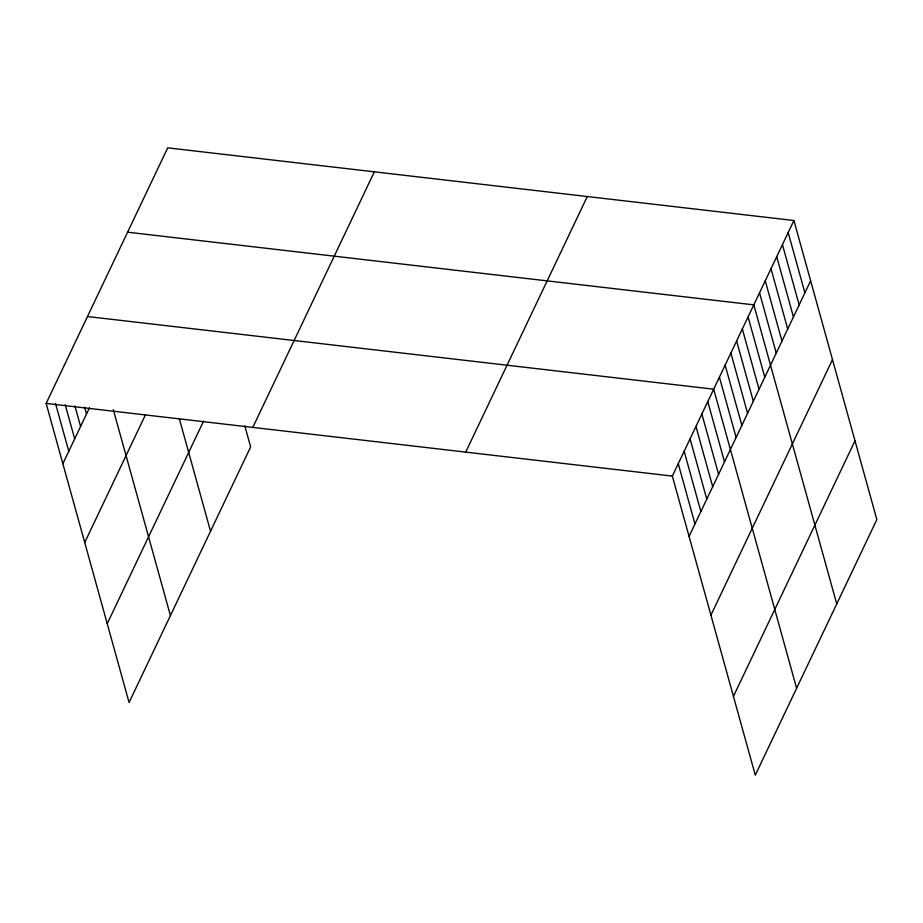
<?xml version="1.0" encoding="UTF-8"?>
<svg xmlns="http://www.w3.org/2000/svg" width="923" height="923" viewBox="0 0 923 923"><rect width="100%" height="100%" fill="white"/><g stroke="black" fill="none" stroke-linecap="round" stroke-linejoin="round"><path stroke-width="1.38" d="M244.826 425.895L250.652 446.905L129.082 702.484L46.15 403.42L167.709 147.842L793.918 220.516L876.85 519.58L755.291 775.158L672.348 476.095L793.918 220.516M62.868 463.704L89.439 407.839M84.72 542.505L145.534 414.646M107.23 623.683L203.579 421.13M252.798 427.407L374.357 171.828M465.711 452.108L587.27 196.541M689.066 536.378L810.636 280.8M710.918 615.168L832.488 359.601M733.439 696.357L854.998 440.779M127.593 232.192L753.803 304.855L836.734 603.919M87.477 316.531L713.687 389.194L796.618 688.258M46.15 403.42L672.348 476.095M788.184 232.561L804.902 292.845M782.45 244.618L799.168 304.902M776.716 256.663L793.434 316.947M770.993 268.708L787.711 328.992M765.259 280.765L781.977 341.049M759.525 292.81L776.243 353.094M748.068 316.901L764.786 377.184M742.334 328.957L759.052 389.241M736.612 341.002L753.33 401.286M730.878 353.048L747.595 413.331M725.143 365.104L741.861 425.388M719.409 377.149L736.127 437.433M707.779 401.609L724.497 461.892M701.872 414.023L718.59 474.307M695.965 426.438L712.683 486.721M690.069 438.852L706.787 499.135M684.162 451.266L700.88 511.55M678.255 463.681L694.973 523.964M179.304 418.627L210.536 531.244M113.298 409.639L170.42 615.583M84.581 407.205L86.485 414.046M74.878 405.912L80.578 426.461M65.175 404.632L74.682 438.875M55.472 403.339L68.775 451.289"/></g></svg>
